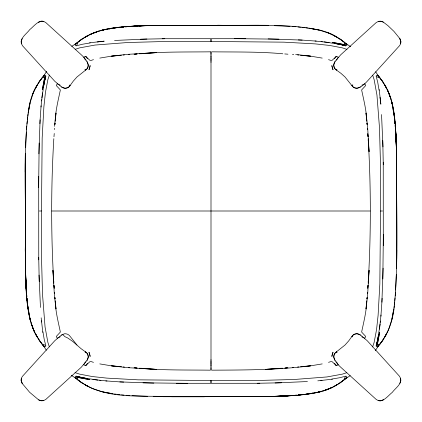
<?xml version="1.0" encoding="UTF-8"?>
<svg xmlns="http://www.w3.org/2000/svg" width="422" height="422" viewBox="0 0 422 422"><rect width="100%" height="100%" fill="white"/><g stroke="black" fill="none" stroke-linecap="round" stroke-linejoin="round"><path stroke-width="0.63" d="M35.427 88.256L39.958 80.797L44.194 75.332C35.997 84.532 30.716 96.105 28.817 108.269C22.197 155.159 26.713 202.797 25.225 249.945C26.386 277.576 23.505 307.058 34.884 333.058C37.331 337.621 40.201 341.936 43.513 345.919C44.653 347.153 44.394 346.8 43.513 345.919M211 57.397L211 51.832L209.95 51.832C186.366 52.106 162.702 51.595 139.186 53.789M211 380.887L211 382.675L211 380.454L262.479 380.354L294.319 379.483L326.981 376.946L342.437 374.114L346.805 372.673M211 366.227L211 359.718M211 55.773L211 360.441M211 54.385L211 51.832M211 41.113L211 39.325L211 41.546L159.521 41.646L127.681 42.516L95.019 45.054L79.563 47.886L75.195 49.327M211 364.001L211 361.269M377.806 346.668C387.971 335.548 392.887 320.762 394.364 305.966C399.001 254.74 395.889 203.161 396.622 151.809M41.488 211L42.158 138.184L43.888 106.771L45.444 92.381L47.881 79.568L49.385 75.047M380.512 211L379.842 283.816L378.112 315.229L376.556 329.619L374.119 342.432L372.615 346.953M38.761 259.799L38.703 176.465M53.821 283.31C50.962 235.207 50.962 186.793 53.821 138.69M368.179 138.69C371.038 186.793 371.038 235.207 368.179 283.31M383.297 245.535L383.239 162.201M25.225 172.055L25.283 163.23M396.717 258.77L396.775 249.945M38.65 187.574L39.172 143.005M383.35 234.426L382.828 278.995M38.887 153.84L40.101 119.827L41.098 105.801M383.113 268.16L381.899 302.173L380.902 316.199M25.526 153.239L25.531 269.431L25.462 265.955L25.526 268.561M25.684 147.489L26.37 131.922M396.316 274.511L395.63 290.078M396.474 268.761L396.469 152.569L396.538 156.045L396.474 153.439M39.911 123.688L40.101 119.827M381.899 302.173L382.089 298.312M26.491 129.95L26.728 126.004M395.272 295.996L395.509 292.05M367.768 287.867L367.968 285.261L367.757 288.516M368.211 282.007L368.512 278.103M368.606 276.8L369.102 270.291L367.578 295.658L366.006 308.936L366.401 304.531M53.979 136.739L54.243 133.484M54.554 129.575L54.66 128.277M54.976 124.385L55.076 123.113M55.235 121.209C55.488 110.601 58.252 100.156 60.362 89.933L56.326 85.603L57.16 83.783L60.235 85.191M366.771 300.791C366.512 311.399 363.748 321.844 361.638 332.067L365.674 336.397L364.84 338.217L361.765 336.809M366.924 298.887L367.024 297.615M367.34 293.723L367.446 292.425M54.981 124.39L55.092 123.134M55.319 120.618L55.488 118.73M55.599 117.469L55.994 113.064L54.422 126.342M366.512 303.27L366.681 301.382M366.908 298.866L367.019 297.61M40.997 106.982L42.511 92.851M381.003 315.018L379.489 329.149M41.899 97.904L44.357 81.805L43.709 85.402M380.101 324.096L377.643 340.195L378.291 336.598M26.945 124.052L27.235 121.446M27.377 120.143L27.667 117.543M27.815 116.24L28.031 114.288M393.969 307.712L394.185 305.76M394.333 304.457L394.623 301.857M394.765 300.554L395.055 297.948M41.609 100.921L41.757 99.666M380.243 322.334L380.391 321.079M21.38 378.249L21.1 380.296L22.15 383.376L29.64 392.286L38.624 399.85L40.354 400.689L43.587 400.642L45.824 399.412L81.309 367.193L86.943 360.483L87.976 358.547L88.288 356.506L87.781 354.401L86.6 352.676L81.082 348.683L72.705 341.419L67.673 337.959L64.83 336.624L62.883 334.63L61.517 335.057L54.839 340.659L22.588 376.176C20.873 378.186 20.657 381.182 22.15 383.376L22.709 382.981M400.62 43.751L400.9 41.704L399.85 38.624L393.942 31.381L388.008 25.716L383.376 22.15L381.646 21.311L378.413 21.358L376.176 22.588L340.691 54.807L335.057 61.517L334.024 63.453L333.712 65.494L334.219 67.599L335.4 69.324L340.918 73.317L345.043 77.004L351.869 85.587C356.374 91.917 363.653 85.08 367.161 81.34L399.412 45.824C401.127 43.814 401.343 40.818 399.85 38.624L399.291 39.019M89.923 67.109L90.15 65.537L88.979 69.825L89.733 67.652M332.077 354.891L331.85 356.463L333.021 352.175L332.267 354.348M28.2 113.012L30.12 102.688L29.54 105.822M393.8 308.988L391.88 319.312L392.46 316.178M43.255 87.713L45.829 75.622L44.758 75.005L43.513 76.081M378.745 334.287L376.171 346.378L377.242 346.995L378.487 345.919M43.276 345.518L42.648 344.885L43.392 344.273L45.85 345.75L44.299 339.858L42.917 331.739M378.487 76.081C375.849 73.834 380.934 77.247 378.608 77.727L376.15 76.25L377.701 82.142L379.083 90.261M43.276 87.802L43.492 86.605M378.508 335.395L378.724 334.198M28.205 113.064L29.313 107.072M392.687 314.928L393.795 308.936M45.85 76.245L44.526 81.188L45.787 76.266L44.764 76.857L42.39 89.522L44.764 76.857L44.257 76.688L43.392 77.727L42.648 77.115L38.391 82.918M376.15 345.755L377.474 340.812L376.213 345.734L377.236 345.143L379.61 332.478L377.236 345.143L377.743 345.312L378.608 344.273L379.352 344.885L383.609 339.082M30.289 102.071L33.428 92.434L33.264 92.777L36.994 85.36L35.48 88.166M391.711 319.929L388.572 329.566L388.736 329.223L385.006 336.64L386.52 333.834M22.15 38.624L21.163 41.525L21.358 43.587L22.588 45.824L54.807 81.309L61.517 86.943L63.453 87.976L65.494 88.288L67.599 87.781L69.324 86.6L73.317 81.082L77.004 76.957L85.587 70.131C91.917 65.626 85.08 58.347 81.34 54.839L45.824 22.588C39.684 17.919 34.119 26.275 29.714 29.64C26.707 33.839 20.129 37.679 21.358 43.587M399.85 383.376L400.837 380.475L400.642 378.413L399.412 376.176L367.193 340.691L360.483 335.057L358.547 334.024L356.506 333.712L354.401 334.219L352.676 335.4L348.683 340.918L344.996 345.043L336.413 351.869C330.083 356.374 336.92 363.653 340.659 367.161L376.176 399.412C382.316 404.081 387.881 395.725 392.286 392.36C395.293 388.161 401.871 384.321 400.642 378.413M86.943 360.483L88.224 357.334C88.325 355.245 87.365 353.035 85.587 351.869M335.057 61.517L333.776 64.666C333.675 66.755 334.635 68.965 336.413 70.131M32.162 95.172L34.884 88.942M85.508 361.786L83.783 364.84L85.603 365.674L89.933 361.638L91.141 361.58L93.478 362.356M336.492 60.214L338.217 57.16L336.397 56.326L332.067 60.362L330.859 60.42L328.522 59.644M386.573 333.744L382.042 341.203L377.817 346.652M43.171 76.588L46.747 71.297M375.253 350.703L378.829 345.412M70.131 85.587C68.965 87.365 66.755 88.325 64.666 88.224L61.517 86.943M351.869 336.413C353.035 334.635 355.245 333.675 357.334 333.776L360.483 335.057M334.456 58.669L336.397 56.326L335.189 57.793M87.544 363.331L85.603 365.674L86.811 364.207M45.834 346.362L44.779 347M376.166 75.638L377.221 75M76.482 43.276C97.007 25.151 126.547 26.839 152.078 25.373C135.198 26.101 118.118 26.259 101.602 30.236M75.332 377.806C101.56 400.789 140.004 394.902 172.055 396.738L270.191 396.622L297.758 395.245L312.533 393.415L320.398 391.764L326.828 389.838L333.058 387.116L339.077 383.614L345.518 378.724M76.081 43.513L75.153 44.41L82.923 38.386M345.919 378.487L346.847 377.59L339.077 383.614M85.587 70.131C87.481 68.907 88.43 66.671 88.235 64.455L86.943 61.517M336.413 351.869C334.519 353.093 333.57 355.329 333.765 357.545L335.057 360.483M75.712 43.872L80.887 39.905L88.42 35.337L85.144 37.12L92.334 33.475L98.959 31.08L90.535 34.256L97.698 31.486L103.77 29.899M346.288 378.128C339.425 383.783 331.597 388.382 323.041 390.92L331.465 387.744L324.302 390.514L318.23 392.101M71.766 46.357L76.604 43.16M345.396 378.84L350.234 375.643M336.091 385.297L336.856 384.88L333.58 386.663M360.483 86.943L357.545 88.235C355.329 88.43 353.093 87.481 351.869 85.587M61.517 335.057L64.455 333.765C66.671 333.57 68.907 334.519 70.131 336.413L76.957 344.996M361.765 85.191L364.84 83.783L365.674 85.603L361.638 89.933C363.748 100.156 366.512 110.601 366.771 121.209M60.235 336.809L57.16 338.217L56.326 336.397L60.362 332.067C58.252 321.844 55.488 311.399 55.229 300.791M93.478 59.644L91.141 60.42L89.933 60.362L85.603 56.326L83.783 57.16L85.508 60.214M328.522 362.356L330.859 361.58L332.067 361.638L336.397 365.674L338.217 364.84L336.492 361.786M103.875 29.851L102.382 30.189L111.92 28.358L109.377 28.849M318.125 392.149L319.618 391.811L310.08 393.642L312.623 393.151M320.398 391.764C303.877 395.736 286.807 395.905 269.922 396.627L294.535 395.546L273.904 396.353L282.819 396.052M99.787 58.094L112.954 55.899L121.235 55.235L118.761 55.525M322.213 363.906L309.046 366.101L300.765 366.765L303.239 366.475M109.293 28.902L110.522 28.691M111.751 28.48L115.438 27.852L109.878 28.691L113.122 28.274M310.249 393.52L306.562 394.148L312.122 393.309L308.878 393.726M311.478 393.309L312.707 393.098M115.069 28.026L116.366 27.863M118.308 27.615L120.254 27.367M121.552 27.198L123.498 26.95L121.019 27.23M300.448 394.802L298.502 395.05L300.981 394.77M301.746 394.633L303.692 394.385M305.633 394.137L306.931 393.974M90.261 42.917L82.142 44.299L76.25 45.85L77.727 43.392L77.115 42.648M99.961 41.757L101.254 41.599M320.746 380.401L322.039 380.243M331.739 379.083L339.858 377.701L345.75 376.15L344.273 378.608L344.885 379.352M97.197 41.952L104.192 41.156L89.585 42.817M317.808 380.844L332.415 379.183M117.3 27.646L119.779 27.367M302.221 394.633L304.7 394.354M117.348 27.657L119.895 27.393M121.805 27.198L123.72 26.997M125.629 26.802L129.485 26.486L125.228 26.802M296.371 395.198L292.515 395.514L296.772 395.198M298.28 395.003L300.195 394.802M302.105 394.607L304.652 394.343M378.413 21.358L380.475 21.163L383.376 22.15M117.501 55.641L111.208 56.237L126.342 54.422L156.715 52.602L146.376 53.362M304.499 366.359L310.792 365.763C278.077 370.02 244.987 370.02 212.05 370.168M43.587 400.642L41.525 400.837L38.624 399.85M123.145 55.076L124.416 54.976M128.267 54.665L129.554 54.565M134.048 54.201L137.261 53.942M282.814 368.211L265.285 369.398L275.624 368.638M284.739 368.058L287.952 367.799M292.446 367.435L293.733 367.335M297.584 367.024L298.855 366.924M114.562 40.459L146.909 39.03M307.438 381.541L275.091 382.97M134.745 54.211L136.686 54.074M140.563 53.789L143.791 53.552M278.209 368.448L281.437 368.211M285.314 367.926L287.255 367.789M125.466 26.818L130.055 26.502M132.023 26.364L137.266 26.006L131.432 26.364L137.841 26.022M289.977 395.636L284.734 395.994L290.568 395.636L284.159 395.978M291.945 395.498L296.534 395.182M139.128 25.948L152.078 25.373M282.872 396.052L273.772 396.342M127.465 26.454L141.402 25.816M140.473 39.23L164.765 38.718L245.535 38.703M281.527 382.77L257.235 383.281L176.465 383.297M139.181 25.948L148.227 25.658M345.755 45.85L340.812 44.516L345.755 45.85L346.889 45.402L346.995 44.758C339.826 37.574 330.178 32.81 320.393 30.247C286.665 23.031 251.797 26.027 217.583 25.22M76.245 376.15L81.188 377.484L75.622 376.171L75.005 377.242L76.081 378.487M153.439 25.526L156.045 25.462L152.569 25.531L268.761 25.526M268.561 396.474L265.955 396.538L269.431 396.469L153.239 396.474M162.201 38.761L164.765 38.718M257.235 383.281L259.799 383.239M151.809 25.378L258.77 25.283M39.325 211L41.546 211L41.646 262.479L42.516 294.319L45.054 326.981L47.886 342.437L49.327 346.805M51.832 211L370.168 211M382.548 211L380.454 211L380.354 159.521L379.483 127.681L376.946 95.019L374.114 79.563L372.673 75.195M204.417 396.78L163.23 396.717M211 41.488L283.816 42.158L315.229 43.888L329.619 45.444L342.432 47.881L346.953 49.385M211 380.512L138.184 379.842L106.771 378.112L92.381 376.556L79.568 374.119L75.047 372.615M212.05 51.832C235.634 52.106 259.298 51.595 282.814 53.789M209.95 370.168C186.366 369.894 162.702 370.405 139.186 368.211M234.426 38.65L278.995 39.172M187.574 383.35L143.005 382.828M268.16 38.887L302.173 40.101L316.199 41.098M153.84 383.113L119.827 381.899L105.801 380.902M274.511 25.684L290.078 26.37M147.489 396.316L131.922 395.63M298.312 39.911L302.173 40.101M119.827 381.899L123.688 382.089M292.05 26.491L295.996 26.728M126.004 395.272L129.95 395.509M134.745 367.789L136.686 367.926M140.563 368.211L143.791 368.448M146.376 368.638L156.715 369.398L126.342 367.578L111.208 365.763L117.501 366.359M284.739 53.942L287.952 54.201M292.446 54.565L293.733 54.665M297.584 54.976L298.855 55.076M123.145 366.918L124.416 367.024M128.267 367.335L129.554 367.435M134.048 367.799L137.261 368.058M303.239 55.525L300.722 55.282L309.046 55.899L322.213 58.094M304.499 55.641L310.792 56.237L295.658 54.422M118.761 366.475L121.278 366.718L112.954 366.101L99.787 363.906M315.018 40.997L329.149 42.511M106.982 381.003L92.851 379.489M324.096 41.899L340.195 44.357L336.598 43.709M97.904 380.101L81.805 377.643L85.402 378.291M297.948 26.945L300.554 27.235M301.857 27.377L304.457 27.667M305.76 27.815L307.712 28.031M114.288 393.969L116.24 394.185M117.543 394.333L120.143 394.623M121.446 394.765L124.052 395.055M321.079 41.609L322.334 41.757M99.666 380.243L100.921 380.391M43.751 21.38L41.704 21.1L39.969 21.448L38.624 22.15L39.019 22.709M378.249 400.62L380.296 400.9L382.031 400.552L383.376 399.85L382.981 399.291M308.988 28.2L319.312 30.12L316.178 29.54M113.012 393.8L102.688 391.88L105.822 392.46M334.287 43.255L345.734 45.787L345.143 44.764L332.478 42.39L345.143 44.764L345.312 44.257L344.273 43.392L344.885 42.648L339.082 38.391M87.713 378.745L76.266 376.213L76.857 377.236L89.522 379.61L76.857 377.236L76.688 377.743L77.727 378.608L77.115 379.352L82.918 383.609M334.198 43.276L335.395 43.492M86.605 378.508L87.802 378.724M308.936 28.205L314.928 29.313M107.072 392.687L113.064 393.795M319.929 30.289L329.566 33.428L329.223 33.264L336.64 36.994L333.834 35.48M102.071 391.711L92.434 388.572L92.777 388.736L85.36 385.006L88.166 386.52M326.828 32.162L333.058 34.884M333.744 35.427L341.203 39.958L346.668 44.194L345.919 43.513M88.256 386.573L80.797 382.042L75.348 377.817M345.412 43.171L350.703 46.747M71.297 375.253L76.588 378.829M75.638 45.834L75 44.779M346.362 376.166L347 377.221M378.724 76.482C396.854 97.007 395.161 126.547 396.627 152.078C395.899 135.198 395.741 118.118 391.764 101.602M86.811 57.793L85.603 56.326L87.544 58.669M335.189 364.207L336.397 365.674L334.456 363.331M378.128 75.712L382.095 80.887L386.663 88.42L384.88 85.144L388.525 92.334L390.92 98.959L387.744 90.535L390.514 97.698L392.101 103.77M43.872 346.288L39.905 341.113L35.337 333.58L37.12 336.856L33.475 329.666L31.08 323.041L34.256 331.465L31.486 324.302L29.899 318.23M379.352 77.115L383.614 82.923M38.386 339.077L42.648 344.885M375.643 71.766L378.84 76.604M43.16 345.396L46.357 350.234M332.267 67.652L333.021 69.825L331.85 65.537L332.077 67.109M89.733 354.348L88.979 352.175L90.15 356.463L89.923 354.891M392.149 103.875L391.811 102.382L393.726 113.122M29.851 318.125L30.189 319.618L28.274 308.878M30.236 320.398C26.264 303.877 26.095 286.807 25.373 269.922L26.454 294.535L25.373 269.922M392.26 104.376L392.887 108.064M393.098 109.293L393.309 110.522M393.52 111.751L394.148 115.438L393.309 109.878M28.48 310.249L27.852 306.562L28.691 312.122M28.691 311.478L28.902 312.707M29.113 313.936L29.74 317.624M393.974 115.069L394.137 116.366M394.385 118.308L394.633 120.254M394.802 121.552L395.05 123.498L394.77 121.019M27.198 300.448L26.95 298.502L27.23 300.981M27.367 301.746L27.615 303.692M27.863 305.633L28.026 306.931M380.243 99.961L380.401 101.254M41.599 320.746L41.757 322.039M380.048 97.197L380.844 104.192L379.183 89.585M41.156 317.808L42.817 332.415M394.354 117.3L394.633 119.779M27.367 302.221L27.646 304.7M394.343 117.348L394.607 119.895M394.802 121.805L395.003 123.72M395.198 125.629L395.514 129.485L395.198 125.228M26.802 296.371L26.486 292.515L26.802 296.772M26.997 298.28L27.198 300.195M27.393 302.105L27.657 304.652M366.401 117.469L366.006 113.064L367.578 126.342L369.102 151.709L368.606 145.2M366.512 118.73L366.681 120.618M366.908 123.134L367.019 124.39M54.981 297.61L55.092 298.866M55.319 301.382L55.488 303.27M55.599 304.531L55.994 308.936L54.422 295.658L52.898 270.291L53.394 276.8M366.924 123.113L367.024 124.385M367.34 128.277L367.446 129.575M367.757 133.484L368.021 136.739L367.768 134.133M54.243 288.516L53.979 285.261L54.232 287.867M54.554 292.425L54.66 293.723M54.976 297.615L55.076 298.887M368.211 139.993L368.512 143.897M53.489 278.103L53.789 282.007M381.541 114.562L382.97 146.909M40.459 307.438L39.03 275.091M395.182 125.466L395.498 130.055M395.636 132.023L395.994 137.266L395.636 131.432L395.978 137.841M26.364 289.977L26.006 284.734L26.364 290.568L26.022 284.159M26.502 291.945L26.818 296.534M211 60.694L211 57.999M396.052 139.128L396.627 152.078M25.948 282.819L25.673 273.889L25.948 282.872M396.184 141.402L395.546 127.465L396.353 148.096L396.052 139.181M382.77 140.473L383.281 164.765M39.23 281.527L38.718 257.235M396.163 141.059L396.342 148.227M25.658 273.772L25.837 280.941M211 364.603L211 370.168L211 367.615M211 61.559L211 62.282M69.377 85.112L69.34 85.93L69.931 85.466L69.377 85.112M352.66 336.07L352.623 336.888L352.069 336.534L352.66 336.07M85.466 352.069L85.112 352.623L85.93 352.66L85.466 352.069M336.888 69.377L336.534 69.931L336.07 69.34L336.888 69.377M352.808 84.996L352.444 85.228L352.628 86.563L352.101 85.365L352.808 84.996M86.563 69.372L85.365 69.899L84.996 69.192L85.228 69.556L86.563 69.372M336.635 352.101L335.437 352.628L336.772 352.444L337.004 352.808L336.635 352.101"/></g></svg>
